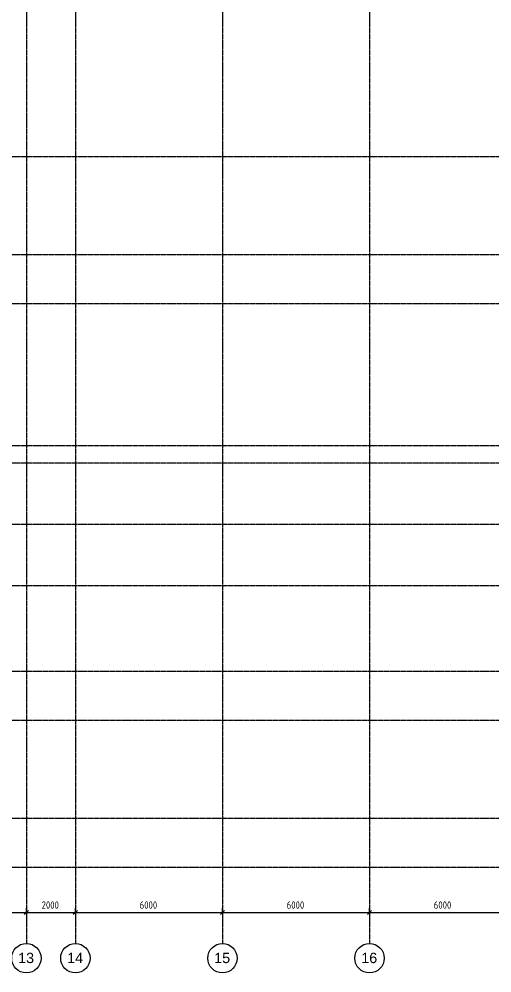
# Model space of a CAD drawing. Header units: millimetres. Extents: x -4730 to 98194, y -4296 to 93388.
# Drawn here: x 57702 to 76995, y -4296 to 34616 of the extents above; entities that cross this region are included whole.
import ezdxf

# ---------------------------------------------------------------- set-up
doc = ezdxf.new("R2010")
doc.units = ezdxf.units.MM
doc.linetypes.add('Линия сетки', pattern=[22.225, 12.7, -3.175, 3.175, -3.175])
for name, color, linetype, lineweight in [('Оси', 7, 'Continuous', 9), ('Размеры', 7, 'Continuous', 9), ('Размеры-120', 7, 'Continuous', 9)]:
    doc.layers.add(name, color=color, linetype=linetype, lineweight=lineweight)
doc.styles.add('Arial_1', font='arial.ttf', dxfattribs={"height": 420})
doc.styles.add('GOST Common_3', font='GOST_Common.ttf', dxfattribs={"width": 0.9, "height": 300})
doc.dimstyles.new('ADSK_Проверочный', dxfattribs={"dimscale": 304.8, "dimtxt": 301.714499, "dimasz": 0.556693, "dimexe": 0.590551, "dimexo": 0.590551, "dimgap": 0.19685, "dimtad": 1, "dimdec": 3, "dimrnd": 0.001, "dimdsep": 46, "dimtxsty": 'GOST Common_3', "dimblk1": 'OBLIQUE', "dimblk2": 'OBLIQUE', "dimsah": 1, "dimcen": 0.09, "dimazin": 0, "dimtfac": 1, "dimtdec": 4, "dimtix": 1, "dimtmove": 0, "dimatfit": 3, "dimfxl": 1, "dimtvp": 1, "dimtolj": 1, "dimtzin": 0, "dimarcsym": 2})

# ---------------------------------------------------------------- blocks, each defined once
blk = doc.blocks.new('Ось сетки - Заголовок сетки - Окружность 5 мм-1145995-2-й этаж')
at = {"layer": 'Оси'}
blk.add_circle((0, 0), 5, dxfattribs=at)
blk = doc.blocks.new('DIMBLOCK13-2-й этаж')
at = {"layer": 'Размеры-120'}
for p, q in [((54500, -1830), (54415, -1915)), ((54500, -1890), (54500, -1650)), ((54500, -1830), (54585, -1745)), ((54500, -1830), (58000, -1830)), ((54500, -1830), (54500, -1890)), ((58000, -1830), (57915, -1915)), ((58000, -1890), (58000, -1650)), ((58000, -1830), (58085, -1745)), ((58000, -1830), (58000, -1890))]:
    blk.add_line(p, q, dxfattribs=at)
at = {"layer": 'Размеры-120', "color": 0, "insert": (55872, -1378), "char_height": 300, "width": 908.21, "attachment_point": 1, "line_spacing_factor": 1.022761, "style": 'GOST Common_3'}
blk.add_mtext('3500', dxfattribs=at)
blk = doc.blocks.new('_Oblique')
at = {"color": 0, "linetype": 'ByBlock', "lineweight": -2}
blk.add_line((-0.5, -0.5), (0.5, 0.5), dxfattribs=at)
blk = doc.blocks.new('DIMBLOCK14-2-й этаж')
at = {"layer": 'Размеры-120'}
for p, q in [((58000, -1830), (57915, -1915)), ((58000, -1890), (58000, -1650)), ((58000, -1830), (58085, -1745)), ((58000, -1830), (60000, -1830)), ((58000, -1830), (58000, -1890)), ((60000, -1830), (59915, -1915)), ((60000, -1890), (60000, -1650)), ((60000, -1830), (60085, -1745)), ((60000, -1830), (60000, -1890))]:
    blk.add_line(p, q, dxfattribs=at)
at = {"layer": 'Размеры-120', "color": 0, "insert": (58622, -1378), "char_height": 300, "width": 908.21, "attachment_point": 1, "line_spacing_factor": 1.022761, "style": 'GOST Common_3'}
blk.add_mtext('2000', dxfattribs=at)
blk = doc.blocks.new('DIMBLOCK15-2-й этаж')
at = {"layer": 'Размеры-120'}
for p, q in [((60000, -1830), (59915, -1915)), ((60000, -1890), (60000, -1650)), ((60000, -1830), (60085, -1745)), ((60000, -1830), (66000, -1830)), ((60000, -1830), (60000, -1890)), ((66000, -1830), (65915, -1915)), ((66000, -1890), (66000, -1650)), ((66000, -1830), (66085, -1745)), ((66000, -1830), (66000, -1890))]:
    blk.add_line(p, q, dxfattribs=at)
at = {"layer": 'Размеры-120', "color": 0, "insert": (62622, -1378), "char_height": 300, "width": 908.21, "attachment_point": 1, "line_spacing_factor": 1.022761, "style": 'GOST Common_3'}
blk.add_mtext('6000', dxfattribs=at)
blk = doc.blocks.new('DIMBLOCK16-2-й этаж')
at = {"layer": 'Размеры-120'}
for p, q in [((66000, -1830), (65915, -1915)), ((66000, -1890), (66000, -1650)), ((66000, -1830), (66085, -1745)), ((66000, -1830), (72000, -1830)), ((66000, -1830), (66000, -1890)), ((72000, -1830), (71915, -1915)), ((72000, -1890), (72000, -1650)), ((72000, -1830), (72085, -1745)), ((72000, -1830), (72000, -1890))]:
    blk.add_line(p, q, dxfattribs=at)
at = {"layer": 'Размеры-120', "color": 0, "insert": (68622, -1378), "char_height": 300, "width": 908.21, "attachment_point": 1, "line_spacing_factor": 1.022761, "style": 'GOST Common_3'}
blk.add_mtext('6000', dxfattribs=at)
blk = doc.blocks.new('DIMBLOCK17-2-й этаж')
at = {"layer": 'Размеры-120'}
for p, q in [((72000, -1830), (71915, -1915)), ((72000, -1890), (72000, -1650)), ((72000, -1830), (72085, -1745)), ((72000, -1830), (78000, -1830)), ((72000, -1830), (72000, -1890)), ((78000, -1830), (77915, -1915)), ((78000, -1890), (78000, -1650)), ((78000, -1830), (78085, -1745)), ((78000, -1830), (78000, -1890))]:
    blk.add_line(p, q, dxfattribs=at)
at = {"layer": 'Размеры-120', "color": 0, "insert": (74622, -1378), "char_height": 300, "width": 908.21, "attachment_point": 1, "line_spacing_factor": 1.022761, "style": 'GOST Common_3'}
blk.add_mtext('6000', dxfattribs=at)

msp = doc.modelspace()

# ---------------------------------------------------------------- linework, layer by layer
at = {"layer": 'Оси', "linetype": 'Линия сетки'}
for p, q in [((58000, 93388.3703), (58000, -3096.3487)), ((60000, 93388.3703), (60000, -3096.3487)), ((66000, 93388.3703), (66000, -3096.3487)), ((72000, 93388.3703), (72000, -3096.3487)), ((98194.2682, 29000), (-3530.0173, 29000)), ((98194.2682, 25000), (-3530.0173, 25000)), ((98194.2682, 23000), (-3530.0173, 23000)), ((98194.2682, 17200), (-3530.0173, 17200)), ((98194.2682, 16500), (-3530.0173, 16500)), ((98194.2682, 14000), (-3530.0173, 14000)), ((98194.2682, 11500), (-3530.0173, 11500)), ((98194.2682, 8000), (-3530.0173, 8000)), ((98194.2682, 6000), (-3530.0173, 6000)), ((98194.2682, 2000), (-3530.0173, 2000)), ((98194.2682, 0), (-3530.0173, 0))]:
    msp.add_line(p, q, dxfattribs=at)

# ---------------------------------------------------------------- block references
at = {"layer": 'Оси', "xscale": 120, "yscale": 120, "zscale": 120, "rotation": 180}
for p in [(58000, -3696.3487), (60000, -3696.3487), (66000, -3696.3487), (72000, -3696.3487)]:
    msp.add_blockref('Ось сетки - Заголовок сетки - Окружность 5 мм-1145995-2-й этаж', p, dxfattribs=at)

# ---------------------------------------------------------------- texts
at = {"layer": 'Оси', "char_height": 420, "width": 808.101, "attachment_point": 1, "style": 'Arial_1'}
for s, insert in [('13', (57662.9465, -3475.6658)), ('14', (59662.9465, -3475.6658)), ('15', (65662.9465, -3475.6658)), ('16', (71662.9465, -3475.6658))]:
    msp.add_mtext(s, dxfattribs=dict(at, insert=insert))

# ---------------------------------------------------------------- dimensions: what is measured, and where the dimension line sits
at = {"layer": 'Размеры'}
for base, p1, p2, override, picture, middle in [((58000, -1830.0805), (54500, -1710.0987), (58000, -1710.0987), {"dimpost": '<>', "dimfxl": 3500}, 'DIMBLOCK13-2-й этаж', (56250, -1620.0805)), ((60000, -1830.0805), (58000, -1710.0987), (60000, -1710.0987), {"dimpost": '<>', "dimfxl": 2000}, 'DIMBLOCK14-2-й этаж', (59000, -1620.0805)), ((66000, -1830.0805), (60000, -1710.0987), (66000, -1710.0987), {"dimpost": '<>', "dimfxl": 6000}, 'DIMBLOCK15-2-й этаж', (63000, -1620.0805)), ((72000, -1830.0805), (66000, -1710.0987), (72000, -1710.0987), {"dimpost": '<>', "dimfxl": 6000}, 'DIMBLOCK16-2-й этаж', (69000, -1620.0805)), ((78000, -1830.0805), (72000, -1710.0987), (78000, -1710.0987), {"dimpost": '<>', "dimfxl": 6000}, 'DIMBLOCK17-2-й этаж', (75000, -1620.0805))]:
    dim = msp.add_linear_dim(base=base, p1=p1, p2=p2, dimstyle='ADSK_Проверочный', override=override, dxfattribs=at)
    dim.commit()
    dim.dimension.update_dxf_attribs({"geometry": picture, "text_midpoint": middle})

doc.saveas('drawing.dxf')
